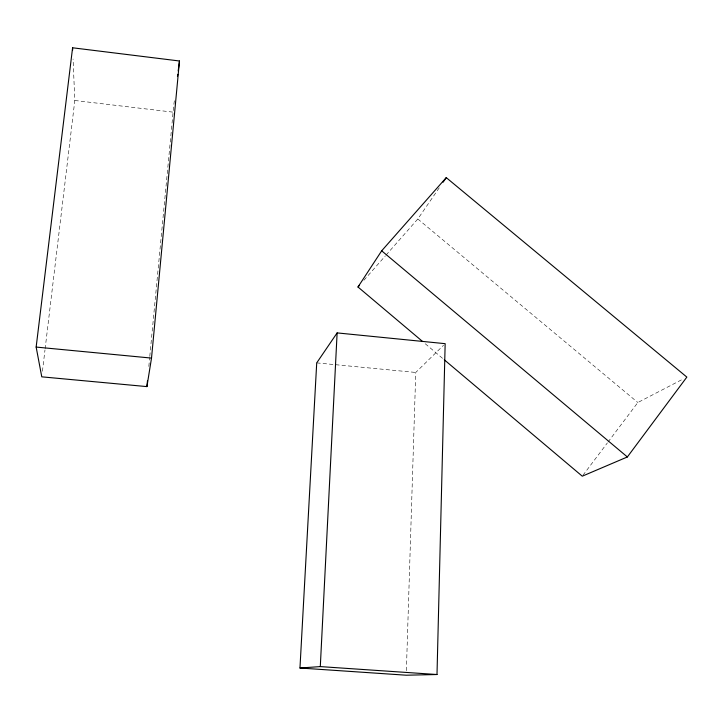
<?xml version="1.0" encoding="UTF-8"?>
<svg xmlns="http://www.w3.org/2000/svg" width="723" height="723" viewBox="0 0 723 723"><rect width="100%" height="100%" fill="white"/><g stroke="black" fill="none" stroke-linecap="round" stroke-linejoin="round"><path stroke-width="0.54" stroke-dasharray="3.62 2.71" d="M406.38 670.709L415.752 372.444L443.57 345.233M148.83 366.444L149.679 357.478M149.788 356.358L173.746 105.459M42.44 371.242L44.98 349.986M45.115 348.866L74.812 100.488L73.059 59.006M173.882 104.347L174.46 99.901M386.055 255.092L417.813 218.979L440.569 185.892M582.946 475.291L607.347 442.946M608.025 442.051L637.849 402.521L682.846 379.168M363.895 280.28L385.314 255.924M316.719 362.883L415.752 372.444M74.812 100.488L172.878 112.128M417.813 218.979L637.849 402.521M425.269 343.759L443.389 359.033"/><path stroke-width="1.08" d="M436.999 674.523L445.16 343.669L337.126 332.905L316.719 362.883L299.964 668.016L406.236 675.21L436.999 674.523L320.298 666.597L299.964 668.016M320.298 666.597L337.126 332.905M146.923 386.606L151.514 358.093L179.476 60.994L72.589 47.79L36.15 347.067L41.771 376.837L146.923 386.606L147.456 381.003M177.469 76.557L177.759 74.333M178.183 70.999L179.476 60.994M422.684 341.572L357.984 287.004L381.681 250.809L446.254 177.623L686.85 377.09L627.365 456.963L582.268 476.186L444.247 359.765M443.1 182.214L446.254 177.623M357.984 287.004L359.467 285.323M36.15 347.067L151.514 358.093M381.681 250.809L627.365 456.963M72.589 47.79L72.68 50.032"/></g></svg>
